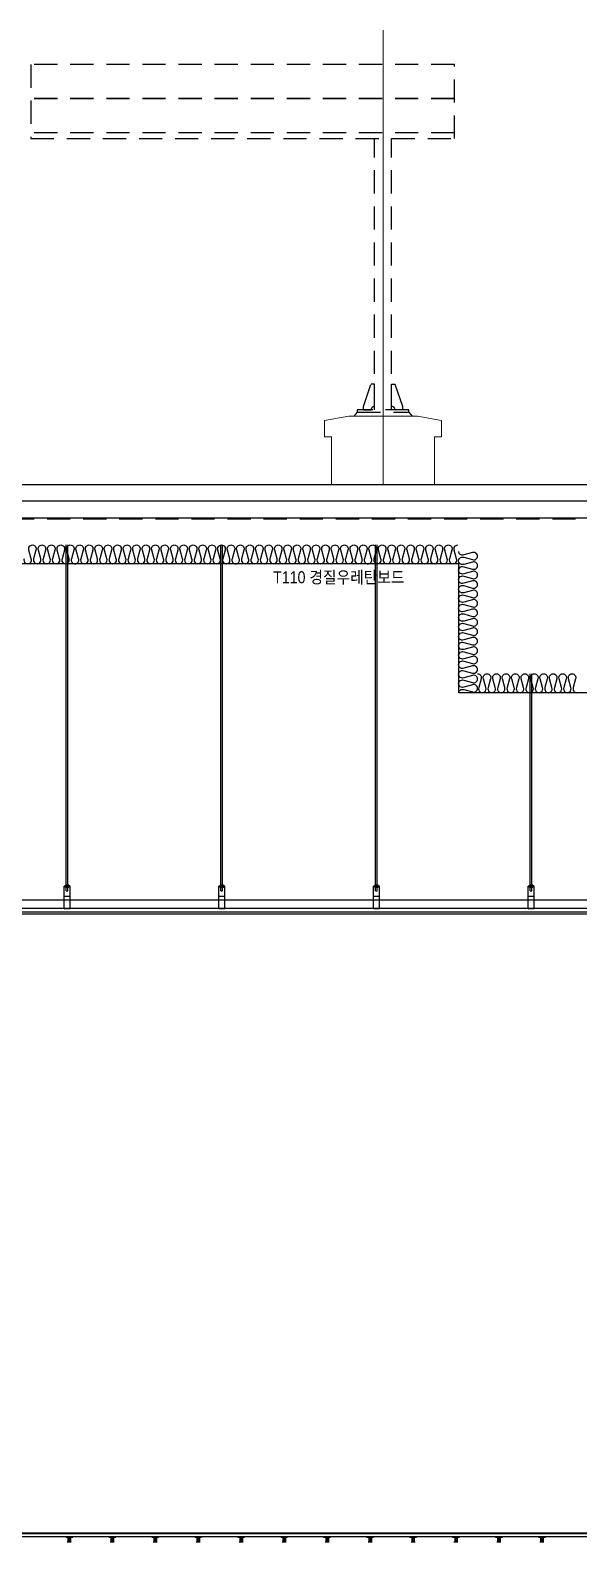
# Model space of a CAD drawing. Header units: millimetres. Extents: x 17311 to 801382, y -242618 to -104888.
# Drawn here: x 150092 to 153284, y -217761 to -208962 of the extents above; entities that cross this region are included whole.
import ezdxf
from ezdxf.enums import TextEntityAlignment as Align

# ---------------------------------------------------------------- set-up
doc = ezdxf.new("R2010")
doc.units = ezdxf.units.MM
doc.header["$LTSCALE"] = 250
doc.linetypes.add('HID', pattern=[2.8, 1.8, -1])
for name, color, linetype in [('A-CEIL', 8, 'Continuous'), ('A-CEIL_EL', 8, 'Continuous'), ('A-ELE-4', 4, 'Continuous'), ('A-ELE-8', 8, 'Continuous'), ('A-FIN', 6, 'Continuous'), ('A-FIN-8', 8, 'Continuous'), ('A-HAT-WIREMESH', 9, 'g_mesh'), ('A-WP', 1, 'HID'), ('GES', 7, 'Continuous'), ('ISL', 251, 'Continuous'), ('S-ELE-5', 8, 'Continuous'), ('태양광 모듈', 5, 'Continuous')]:
    doc.layers.add(name, color=color, linetype=linetype)
doc.layers.add('A-ELE-9', color=9, linetype='Continuous', lineweight=5)
doc.layers.add('CEN', color=1, linetype='Continuous', lineweight=9)
doc.layers.add('NOPLOT-단열', color=225, linetype='Continuous', plot=False)
doc.styles.add('Gdim', font='')
doc.styles.get('Gdim').set_extended_font_data('Dotum')
doc.linetypes.add('g_mesh', pattern='A,10,-0.8,["X",Gdim,S=0.6,R=0,X=-0.15,Y=-0.3],-0.8', length=11.6)

# ---------------------------------------------------------------- blocks, each defined once
blk = doc.blocks.new('*U106')
at = {"layer": 'A-ELE-4'}
blk.add_line((-11, 0), (10141.9, 0), dxfattribs=at)
at = {"layer": 'A-ELE-8'}
for p, q in [((-11, -5), (10141.9, -5)), ((-11, -23), (10141.9, -23))]:
    blk.add_line(p, q, dxfattribs=at)
blk = doc.blocks.new('*U107')
at = {"layer": 'GES', "color": 8}
for p, q in [((44845, 2017, 0), (44845, 2019.5, 0)), ((44845, 2019.5, 0), (44885, 2019.5, 0)), ((44845, 2017, 0), (44885, 2017, 0)), ((44853.4, 1989.7, 0), (44857.6, 1989.7, 0)), ((44857.4, 2017, 0), (44857.4, 2007.2, 0)), ((44857.4, 2013.6, 0), (44857.4, 1989.7, 0)), ((44857.4, 2011.6, 0), (44872.6, 2011.6, 0)), ((44857.4, 2011.6, 0), (44872.6, 2011.6, 0)), ((44857.4, 2006.6, 0), (44872.6, 2006.6, 0)), ((44857.4, 2006.6, 0), (44872.6, 2006.6, 0)), ((44857.4, 2001.6, 0), (44872.6, 2001.6, 0)), ((44857.4, 2001.6, 0), (44872.6, 2001.6, 0)), ((44857.4, 1996.6, 0), (44872.6, 1996.6, 0)), ((44857.4, 1996.6, 0), (44872.6, 1996.6, 0)), ((44857.4, 1991.6, 0), (44872.6, 1991.6, 0)), ((44857.4, 1991.6, 0), (44872.6, 1991.6, 0)), ((44857.6, 1989.7, 0), (44872.6, 1989.7, 0)), ((44859.2, 1989.7, 0), (44870.9, 1989.7, 0)), ((44872.6, 2017, 0), (44872.6, 2007.2, 0)), ((44872.6, 2013.6, 0), (44872.6, 1989.7, 0)), ((44872.6, 1989.7, 0), (44876.7, 1989.7, 0)), ((44885, 2017, 0), (44885, 2019.5, 0)), ((45095, 2017, 0), (45095, 2019.5, 0)), ((45095, 2019.5, 0), (45135, 2019.5, 0)), ((45095, 2017, 0), (45135, 2017, 0)), ((45103.4, 1989.7, 0), (45107.6, 1989.7, 0)), ((45107.4, 2017, 0), (45107.4, 2007.2, 0)), ((45107.4, 2013.6, 0), (45107.4, 1989.7, 0)), ((45107.4, 2011.6, 0), (45122.6, 2011.6, 0)), ((45107.4, 2011.6, 0), (45122.6, 2011.6, 0)), ((45107.4, 2006.6, 0), (45122.6, 2006.6, 0)), ((45107.4, 2006.6, 0), (45122.6, 2006.6, 0)), ((45107.4, 2001.6, 0), (45122.6, 2001.6, 0)), ((45107.4, 2001.6, 0), (45122.6, 2001.6, 0)), ((45107.4, 1996.6, 0), (45122.6, 1996.6, 0)), ((45107.4, 1996.6, 0), (45122.6, 1996.6, 0)), ((45107.4, 1991.6, 0), (45122.6, 1991.6, 0)), ((45107.4, 1991.6, 0), (45122.6, 1991.6, 0)), ((45107.6, 1989.7, 0), (45122.6, 1989.7, 0)), ((45109.2, 1989.7, 0), (45120.9, 1989.7, 0)), ((45122.6, 2017, 0), (45122.6, 2007.2, 0)), ((45122.6, 2013.6, 0), (45122.6, 1989.7, 0)), ((45122.6, 1989.7, 0), (45126.7, 1989.7, 0)), ((45135, 2017, 0), (45135, 2019.5, 0)), ((45345, 2017, 0), (45345, 2019.5, 0)), ((45345, 2019.5, 0), (45385, 2019.5, 0)), ((45345, 2017, 0), (45385, 2017, 0)), ((45353.4, 1989.7, 0), (45357.6, 1989.7, 0)), ((45357.4, 2017, 0), (45357.4, 2007.2, 0)), ((45357.4, 2013.6, 0), (45357.4, 1989.7, 0)), ((45357.4, 2011.6, 0), (45372.6, 2011.6, 0)), ((45357.4, 2011.6, 0), (45372.6, 2011.6, 0)), ((45357.4, 2006.6, 0), (45372.6, 2006.6, 0)), ((45357.4, 2006.6, 0), (45372.6, 2006.6, 0)), ((45357.4, 2001.6, 0), (45372.6, 2001.6, 0)), ((45357.4, 2001.6, 0), (45372.6, 2001.6, 0)), ((45357.4, 1996.6, 0), (45372.6, 1996.6, 0)), ((45357.4, 1996.6, 0), (45372.6, 1996.6, 0)), ((45357.4, 1991.6, 0), (45372.6, 1991.6, 0)), ((45357.4, 1991.6, 0), (45372.6, 1991.6, 0)), ((45357.6, 1989.7, 0), (45372.6, 1989.7, 0)), ((45359.2, 1989.7, 0), (45370.9, 1989.7, 0)), ((45372.6, 2017, 0), (45372.6, 2007.2, 0)), ((45372.6, 2013.6, 0), (45372.6, 1989.7, 0)), ((45372.6, 1989.7, 0), (45376.7, 1989.7, 0)), ((45385, 2017, 0), (45385, 2019.5, 0)), ((45595, 2017, 0), (45595, 2019.5, 0)), ((45595, 2019.5, 0), (45635, 2019.5, 0)), ((45595, 2017, 0), (45635, 2017, 0)), ((45603.4, 1989.7, 0), (45607.6, 1989.7, 0)), ((45607.4, 2017, 0), (45607.4, 2007.2, 0)), ((45607.4, 2013.6, 0), (45607.4, 1989.7, 0)), ((45607.4, 2011.6, 0), (45622.6, 2011.6, 0)), ((45607.4, 2011.6, 0), (45622.6, 2011.6, 0)), ((45607.4, 2006.6, 0), (45622.6, 2006.6, 0)), ((45607.4, 2006.6, 0), (45622.6, 2006.6, 0)), ((45607.4, 2001.6, 0), (45622.6, 2001.6, 0)), ((45607.4, 2001.6, 0), (45622.6, 2001.6, 0)), ((45607.4, 1996.6, 0), (45622.6, 1996.6, 0)), ((45607.4, 1996.6, 0), (45622.6, 1996.6, 0)), ((45607.4, 1991.6, 0), (45622.6, 1991.6, 0)), ((45607.4, 1991.6, 0), (45622.6, 1991.6, 0)), ((45607.6, 1989.7, 0), (45622.6, 1989.7, 0)), ((45609.2, 1989.7, 0), (45620.9, 1989.7, 0)), ((45622.6, 2017, 0), (45622.6, 2007.2, 0)), ((45622.6, 2013.6, 0), (45622.6, 1989.7, 0)), ((45622.6, 1989.7, 0), (45626.7, 1989.7, 0)), ((45635, 2017, 0), (45635, 2019.5, 0)), ((45845, 2017, 0), (45845, 2019.5, 0)), ((45845, 2019.5, 0), (45885, 2019.5, 0)), ((45845, 2017, 0), (45885, 2017, 0)), ((45853.4, 1989.7, 0), (45857.6, 1989.7, 0)), ((45857.4, 2017, 0), (45857.4, 2007.2, 0)), ((45857.4, 2013.6, 0), (45857.4, 1989.7, 0)), ((45857.4, 2011.6, 0), (45872.6, 2011.6, 0)), ((45857.4, 2011.6, 0), (45872.6, 2011.6, 0)), ((45857.4, 2006.6, 0), (45872.6, 2006.6, 0)), ((45857.4, 2006.6, 0), (45872.6, 2006.6, 0)), ((45857.4, 2001.6, 0), (45872.6, 2001.6, 0)), ((45857.4, 2001.6, 0), (45872.6, 2001.6, 0)), ((45857.4, 1996.6, 0), (45872.6, 1996.6, 0)), ((45857.4, 1996.6, 0), (45872.6, 1996.6, 0)), ((45857.4, 1991.6, 0), (45872.6, 1991.6, 0)), ((45857.4, 1991.6, 0), (45872.6, 1991.6, 0)), ((45857.6, 1989.7, 0), (45872.6, 1989.7, 0)), ((45859.2, 1989.7, 0), (45870.9, 1989.7, 0)), ((45872.6, 2017, 0), (45872.6, 2007.2, 0)), ((45872.6, 2013.6, 0), (45872.6, 1989.7, 0)), ((45872.6, 1989.7, 0), (45876.7, 1989.7, 0)), ((45885, 2017, 0), (45885, 2019.5, 0)), ((46095, 2017, 0), (46095, 2019.5, 0)), ((46095, 2019.5, 0), (46135, 2019.5, 0)), ((46095, 2017, 0), (46135, 2017, 0)), ((46103.4, 1989.7, 0), (46107.6, 1989.7, 0)), ((46107.4, 2017, 0), (46107.4, 2007.2, 0)), ((46107.4, 2013.6, 0), (46107.4, 1989.7, 0)), ((46107.4, 2011.6, 0), (46122.6, 2011.6, 0)), ((46107.4, 2011.6, 0), (46122.6, 2011.6, 0)), ((46107.4, 2006.6, 0), (46122.6, 2006.6, 0)), ((46107.4, 2006.6, 0), (46122.6, 2006.6, 0)), ((46107.4, 2001.6, 0), (46122.6, 2001.6, 0)), ((46107.4, 2001.6, 0), (46122.6, 2001.6, 0)), ((46107.4, 1996.6, 0), (46122.6, 1996.6, 0)), ((46107.4, 1996.6, 0), (46122.6, 1996.6, 0)), ((46107.4, 1991.6, 0), (46122.6, 1991.6, 0)), ((46107.4, 1991.6, 0), (46122.6, 1991.6, 0)), ((46107.6, 1989.7, 0), (46122.6, 1989.7, 0)), ((46109.2, 1989.7, 0), (46120.9, 1989.7, 0)), ((46122.6, 2017, 0), (46122.6, 2007.2, 0)), ((46122.6, 2013.6, 0), (46122.6, 1989.7, 0)), ((46122.6, 1989.7, 0), (46126.7, 1989.7, 0)), ((46135, 2017, 0), (46135, 2019.5, 0)), ((46345, 2017, 0), (46345, 2019.5, 0)), ((46345, 2019.5, 0), (46385, 2019.5, 0)), ((46345, 2017, 0), (46385, 2017, 0)), ((46353.4, 1989.7, 0), (46357.6, 1989.7, 0)), ((46357.4, 2017, 0), (46357.4, 2007.2, 0)), ((46357.4, 2013.6, 0), (46357.4, 1989.7, 0)), ((46357.4, 2011.6, 0), (46372.6, 2011.6, 0)), ((46357.4, 2011.6, 0), (46372.6, 2011.6, 0)), ((46357.4, 2006.6, 0), (46372.6, 2006.6, 0)), ((46357.4, 2006.6, 0), (46372.6, 2006.6, 0)), ((46357.4, 2001.6, 0), (46372.6, 2001.6, 0)), ((46357.4, 2001.6, 0), (46372.6, 2001.6, 0)), ((46357.4, 1996.6, 0), (46372.6, 1996.6, 0)), ((46357.4, 1996.6, 0), (46372.6, 1996.6, 0)), ((46357.4, 1991.6, 0), (46372.6, 1991.6, 0)), ((46357.4, 1991.6, 0), (46372.6, 1991.6, 0)), ((46357.6, 1989.7, 0), (46372.6, 1989.7, 0)), ((46359.2, 1989.7, 0), (46370.9, 1989.7, 0)), ((46372.6, 2017, 0), (46372.6, 2007.2, 0)), ((46372.6, 2013.6, 0), (46372.6, 1989.7, 0)), ((46372.6, 1989.7, 0), (46376.7, 1989.7, 0)), ((46385, 2017, 0), (46385, 2019.5, 0)), ((46595, 2017, 0), (46595, 2019.5, 0)), ((46595, 2019.5, 0), (46635, 2019.5, 0)), ((46595, 2017, 0), (46635, 2017, 0)), ((46603.4, 1989.7, 0), (46607.6, 1989.7, 0)), ((46607.4, 2017, 0), (46607.4, 2007.2, 0)), ((46607.4, 2013.6, 0), (46607.4, 1989.7, 0)), ((46607.4, 2011.6, 0), (46622.6, 2011.6, 0)), ((46607.4, 2011.6, 0), (46622.6, 2011.6, 0)), ((46607.4, 2006.6, 0), (46622.6, 2006.6, 0)), ((46607.4, 2006.6, 0), (46622.6, 2006.6, 0)), ((46607.4, 2001.6, 0), (46622.6, 2001.6, 0)), ((46607.4, 2001.6, 0), (46622.6, 2001.6, 0)), ((46607.4, 1996.6, 0), (46622.6, 1996.6, 0)), ((46607.4, 1996.6, 0), (46622.6, 1996.6, 0)), ((46607.4, 1991.6, 0), (46622.6, 1991.6, 0)), ((46607.4, 1991.6, 0), (46622.6, 1991.6, 0)), ((46607.6, 1989.7, 0), (46622.6, 1989.7, 0)), ((46609.2, 1989.7, 0), (46620.9, 1989.7, 0)), ((46622.6, 2017, 0), (46622.6, 2007.2, 0)), ((46622.6, 2013.6, 0), (46622.6, 1989.7, 0)), ((46622.6, 1989.7, 0), (46626.7, 1989.7, 0)), ((46635, 2017, 0), (46635, 2019.5, 0)), ((46845, 2017, 0), (46845, 2019.5, 0)), ((46845, 2019.5, 0), (46885, 2019.5, 0)), ((46845, 2017, 0), (46885, 2017, 0)), ((46853.4, 1989.7, 0), (46857.6, 1989.7, 0)), ((46857.4, 2017, 0), (46857.4, 2007.2, 0)), ((46857.4, 2013.6, 0), (46857.4, 1989.7, 0)), ((46857.4, 2011.6, 0), (46872.6, 2011.6, 0)), ((46857.4, 2011.6, 0), (46872.6, 2011.6, 0)), ((46857.4, 2006.6, 0), (46872.6, 2006.6, 0)), ((46857.4, 2006.6, 0), (46872.6, 2006.6, 0)), ((46857.4, 2001.6, 0), (46872.6, 2001.6, 0)), ((46857.4, 2001.6, 0), (46872.6, 2001.6, 0)), ((46857.4, 1996.6, 0), (46872.6, 1996.6, 0)), ((46857.4, 1996.6, 0), (46872.6, 1996.6, 0)), ((46857.4, 1991.6, 0), (46872.6, 1991.6, 0)), ((46857.4, 1991.6, 0), (46872.6, 1991.6, 0)), ((46857.6, 1989.7, 0), (46872.6, 1989.7, 0)), ((46859.2, 1989.7, 0), (46870.9, 1989.7, 0)), ((46872.6, 2017, 0), (46872.6, 2007.2, 0)), ((46872.6, 2013.6, 0), (46872.6, 1989.7, 0)), ((46872.6, 1989.7, 0), (46876.7, 1989.7, 0)), ((46885, 2017, 0), (46885, 2019.5, 0)), ((47095, 2017, 0), (47095, 2019.5, 0)), ((47095, 2019.5, 0), (47135, 2019.5, 0)), ((47095, 2017, 0), (47135, 2017, 0)), ((47103.4, 1989.7, 0), (47107.6, 1989.7, 0)), ((47107.4, 2017, 0), (47107.4, 2007.2, 0)), ((47107.4, 2013.6, 0), (47107.4, 1989.7, 0)), ((47107.4, 2011.6, 0), (47122.6, 2011.6, 0)), ((47107.4, 2011.6, 0), (47122.6, 2011.6, 0)), ((47107.4, 2006.6, 0), (47122.6, 2006.6, 0)), ((47107.4, 2006.6, 0), (47122.6, 2006.6, 0)), ((47107.4, 2001.6, 0), (47122.6, 2001.6, 0)), ((47107.4, 2001.6, 0), (47122.6, 2001.6, 0)), ((47107.4, 1996.6, 0), (47122.6, 1996.6, 0)), ((47107.4, 1996.6, 0), (47122.6, 1996.6, 0)), ((47107.4, 1991.6, 0), (47122.6, 1991.6, 0)), ((47107.4, 1991.6, 0), (47122.6, 1991.6, 0)), ((47107.6, 1989.7, 0), (47122.6, 1989.7, 0)), ((47109.2, 1989.7, 0), (47120.9, 1989.7, 0)), ((47122.6, 2017, 0), (47122.6, 2007.2, 0)), ((47122.6, 2013.6, 0), (47122.6, 1989.7, 0)), ((47122.6, 1989.7, 0), (47126.7, 1989.7, 0)), ((47135, 2017, 0), (47135, 2019.5, 0)), ((47345, 2017, 0), (47345, 2019.5, 0)), ((47345, 2019.5, 0), (47385, 2019.5, 0)), ((47345, 2017, 0), (47385, 2017, 0)), ((47353.4, 1989.7, 0), (47357.6, 1989.7, 0)), ((47357.4, 2017, 0), (47357.4, 2007.2, 0)), ((47357.4, 2013.6, 0), (47357.4, 1989.7, 0)), ((47357.4, 2011.6, 0), (47372.6, 2011.6, 0)), ((47357.4, 2011.6, 0), (47372.6, 2011.6, 0)), ((47357.4, 2006.6, 0), (47372.6, 2006.6, 0)), ((47357.4, 2006.6, 0), (47372.6, 2006.6, 0)), ((47357.4, 2001.6, 0), (47372.6, 2001.6, 0)), ((47357.4, 2001.6, 0), (47372.6, 2001.6, 0)), ((47357.4, 1996.6, 0), (47372.6, 1996.6, 0)), ((47357.4, 1996.6, 0), (47372.6, 1996.6, 0)), ((47357.4, 1991.6, 0), (47372.6, 1991.6, 0)), ((47357.4, 1991.6, 0), (47372.6, 1991.6, 0)), ((47357.6, 1989.7, 0), (47372.6, 1989.7, 0)), ((47359.2, 1989.7, 0), (47370.9, 1989.7, 0)), ((47372.6, 2017, 0), (47372.6, 2007.2, 0)), ((47372.6, 2013.6, 0), (47372.6, 1989.7, 0)), ((47372.6, 1989.7, 0), (47376.7, 1989.7, 0)), ((47385, 2017, 0), (47385, 2019.5, 0)), ((47595, 2017, 0), (47595, 2019.5, 0)), ((47595, 2019.5, 0), (47635, 2019.5, 0)), ((47595, 2017, 0), (47635, 2017, 0)), ((47603.4, 1989.7, 0), (47607.6, 1989.7, 0)), ((47607.4, 2017, 0), (47607.4, 2007.2, 0)), ((47607.4, 2013.6, 0), (47607.4, 1989.7, 0)), ((47607.4, 2011.6, 0), (47622.6, 2011.6, 0)), ((47607.4, 2011.6, 0), (47622.6, 2011.6, 0)), ((47607.4, 2006.6, 0), (47622.6, 2006.6, 0)), ((47607.4, 2006.6, 0), (47622.6, 2006.6, 0)), ((47607.4, 2001.6, 0), (47622.6, 2001.6, 0)), ((47607.4, 2001.6, 0), (47622.6, 2001.6, 0)), ((47607.4, 1996.6, 0), (47622.6, 1996.6, 0)), ((47607.4, 1996.6, 0), (47622.6, 1996.6, 0)), ((47607.4, 1991.6, 0), (47622.6, 1991.6, 0)), ((47607.4, 1991.6, 0), (47622.6, 1991.6, 0)), ((47607.6, 1989.7, 0), (47622.6, 1989.7, 0)), ((47609.2, 1989.7, 0), (47620.9, 1989.7, 0)), ((47622.6, 2017, 0), (47622.6, 2007.2, 0)), ((47622.6, 2013.6, 0), (47622.6, 1989.7, 0)), ((47622.6, 1989.7, 0), (47626.7, 1989.7, 0)), ((47635, 2017, 0), (47635, 2019.5, 0))]:
    blk.add_line(p, q, dxfattribs=at)
blk = doc.blocks.new('A$C4d6b0558')
at = {"layer": 'A-ELE-9', "linetype": 'Continuous', "ltscale": 0.3, "elevation": 0}
blk.add_lwpolyline([(25400, -750), (25400, -470), (25360, -470), (25360, -375.7), (25500, -350), (25900, -350), (26040, -375.7), (26040, -470), (26000, -470), (26000, -750)], dxfattribs=at)
at = {"layer": 'CEN'}
blk.add_line((25700, 1896.4), (25700, -750), dxfattribs=at)
at = {"layer": 'S-ELE-5', "linetype": 'HID', "ltscale": 0.3}
for p, q in [((25650, -314), (25650, 1265.5)), ((25750, -314), (25750, 1265.5)), ((25585.5, -294), (25630, -164)), ((25650, -164), (25630, -164)), ((25650, -294), (25650, -164)), ((25750, -294), (25750, -164)), ((25750, -164), (25770, -164)), ((25814.5, -294), (25770, -164)), ((25550, -326), (25530, -350)), ((25585.5, -314), (25585.5, -294)), ((25585.5, -314), (25630, -314)), ((25814.5, -314), (25770, -314)), ((25814.5, -314), (25814.5, -294)), ((25850, -326), (25870, -350))]:
    blk.add_line(p, q, dxfattribs=at)
at = {"layer": 'S-ELE-5', "linetype": 'HID', "ltscale": 0.3, "elevation": 0}
blk.add_lwpolyline([(25550, -314), (25550, -326), (25850, -326), (25850, -314)], close=True, dxfattribs=at)
at = {"layer": 'S-ELE-5', "linetype": 'HID', "ltscale": 0.3}
for centre, start, end in [((25650, -314), 90, 180), ((25750, -314), 0, 90)]:
    blk.add_arc(centre, 20, start, end, dxfattribs=at)
at = {"layer": '태양광 모듈', "linetype": 'HID', "ltscale": 0.3}
for p, q in [((26115, 1499.5), (23650, 1499.5)), ((26115, 1496.9), (23650, 1496.9)), ((26115, 1300), (23650, 1300))]:
    blk.add_line(p, q, dxfattribs=at)
at = {"layer": '태양광 모듈', "linetype": 'HID', "ltscale": 0.3, "elevation": 0}
blk.add_lwpolyline([(23650, 1696.4), (23650, 1265.5), (26115, 1265.5), (26115, 1696.4)], close=True, dxfattribs=at)

msp = doc.modelspace()

# ---------------------------------------------------------------- linework, layer by layer
at = {"layer": 'A-CEIL'}
for p, q in [((154212.7, -214096.4, 0), (144515.9, -214096.4, 0)), ((154212.7, -214108.4, 0), (144515.9, -214108.4, 0))]:
    msp.add_line(p, q, dxfattribs=at)
at = {"layer": 'A-CEIL_EL'}
for p, q in [((150302.2, -213972.6), (150302.2, -211958.4, 0)), ((150311.2, -213972.6), (150311.2, -211958.4, 0)), ((151202.2, -213972.6), (151202.2, -211958.4, 0)), ((151211.2, -213972.6), (151211.2, -211958.4, 0)), ((152102.2, -213972.6), (152102.2, -211958.4, 0)), ((152111.2, -213972.6), (152111.2, -211958.4, 0)), ((153002.2, -213972.6), (153002.2, -212708.4, 0)), ((153011.2, -213972.6), (153011.2, -212708.4, 0)), ((150289.2, -214076.6), (150289.2, -213945.4)), ((150324.2, -213945.4), (150289.2, -213945.4)), ((150324.2, -213946.6), (150289.2, -213946.6)), ((150320.2, -213943.9), (150293.3, -213943.9)), ((150293.3, -213943.9), (150293.3, -213945.4)), ((150293.3, -213946.6), (150293.3, -213948.1)), ((150320.2, -213948.1), (150293.3, -213948.1)), ((150316.3, -213938.9), (150297.2, -213938.9)), ((150297.2, -213938.9), (150297.2, -213943.9)), ((150297.2, -213948.1), (150297.2, -213953.1)), ((150316.3, -213953.1), (150297.2, -213953.1)), ((150302.2, -213972.6), (150302.2, -213953.1)), ((150311.2, -213972.6), (150311.2, -213953.1)), ((150316.3, -213938.9), (150316.3, -213943.9)), ((150316.3, -213948.1), (150316.3, -213953.1)), ((150320.2, -213943.9), (150320.2, -213945.4)), ((150320.2, -213946.6), (150320.2, -213948.1)), ((150324.2, -214076.6), (150324.2, -213945.4)), ((151189.2, -214076.6), (151189.2, -213945.4)), ((151224.2, -213945.4), (151189.2, -213945.4)), ((151224.2, -213946.6), (151189.2, -213946.6)), ((151220.2, -213943.9), (151193.3, -213943.9)), ((151193.3, -213943.9), (151193.3, -213945.4)), ((151193.3, -213946.6), (151193.3, -213948.1)), ((151220.2, -213948.1), (151193.3, -213948.1)), ((151216.3, -213938.9), (151197.2, -213938.9)), ((151197.2, -213938.9), (151197.2, -213943.9)), ((151197.2, -213948.1), (151197.2, -213953.1)), ((151216.3, -213953.1), (151197.2, -213953.1)), ((151202.2, -213972.6), (151202.2, -213953.1)), ((151211.2, -213972.6), (151211.2, -213953.1)), ((151216.3, -213938.9), (151216.3, -213943.9)), ((151216.3, -213948.1), (151216.3, -213953.1)), ((151220.2, -213943.9), (151220.2, -213945.4)), ((151220.2, -213946.6), (151220.2, -213948.1)), ((151224.2, -214076.6), (151224.2, -213945.4)), ((152089.2, -214076.6), (152089.2, -213945.4)), ((152124.2, -213945.4), (152089.2, -213945.4)), ((152124.2, -213946.6), (152089.2, -213946.6)), ((152120.2, -213943.9), (152093.3, -213943.9)), ((152093.3, -213943.9), (152093.3, -213945.4)), ((152093.3, -213946.6), (152093.3, -213948.1)), ((152120.2, -213948.1), (152093.3, -213948.1)), ((152116.3, -213938.9), (152097.2, -213938.9)), ((152097.2, -213938.9), (152097.2, -213943.9)), ((152097.2, -213948.1), (152097.2, -213953.1)), ((152116.3, -213953.1), (152097.2, -213953.1)), ((152102.2, -213972.6), (152102.2, -213953.1)), ((152111.2, -213972.6), (152111.2, -213953.1)), ((152116.3, -213938.9), (152116.3, -213943.9)), ((152116.3, -213948.1), (152116.3, -213953.1)), ((152120.2, -213943.9), (152120.2, -213945.4)), ((152120.2, -213946.6), (152120.2, -213948.1)), ((152124.2, -214076.6), (152124.2, -213945.4)), ((152989.2, -214076.6), (152989.2, -213945.4)), ((153024.2, -213945.4), (152989.2, -213945.4)), ((153024.2, -213946.6), (152989.2, -213946.6)), ((153020.2, -213943.9), (152993.3, -213943.9)), ((152993.3, -213943.9), (152993.3, -213945.4)), ((152993.3, -213946.6), (152993.3, -213948.1)), ((153020.2, -213948.1), (152993.3, -213948.1)), ((153016.3, -213938.9), (152997.2, -213938.9)), ((152997.2, -213938.9), (152997.2, -213943.9)), ((152997.2, -213948.1), (152997.2, -213953.1)), ((153016.3, -213953.1), (152997.2, -213953.1)), ((153002.2, -213972.6), (153002.2, -213953.1)), ((153011.2, -213972.6), (153011.2, -213953.1)), ((153016.3, -213938.9), (153016.3, -213943.9)), ((153016.3, -213948.1), (153016.3, -213953.1)), ((153020.2, -213943.9), (153020.2, -213945.4)), ((153020.2, -213946.6), (153020.2, -213948.1)), ((153024.2, -214076.6), (153024.2, -213945.4)), ((154192.8, -214025.4), (144535.8, -214025.4)), ((154192.8, -214075.4), (144535.8, -214075.4)), ((150324.2, -214004.9), (150289.2, -214004.9)), ((150324.2, -214025.4), (150289.2, -214025.4)), ((150324.2, -214075.4), (150289.2, -214075.4)), ((150324.2, -214076.6), (150289.2, -214076.6)), ((151224.2, -214004.9), (151189.2, -214004.9)), ((151224.2, -214025.4), (151189.2, -214025.4)), ((151224.2, -214075.4), (151189.2, -214075.4)), ((151224.2, -214076.6), (151189.2, -214076.6)), ((152124.2, -214004.9), (152089.2, -214004.9)), ((152124.2, -214025.4), (152089.2, -214025.4)), ((152124.2, -214075.4), (152089.2, -214075.4)), ((152124.2, -214076.6), (152089.2, -214076.6)), ((153024.2, -214004.9), (152989.2, -214004.9)), ((153024.2, -214025.4), (152989.2, -214025.4)), ((153024.2, -214075.4), (152989.2, -214075.4)), ((153024.2, -214076.6), (152989.2, -214076.6))]:
    msp.add_line(p, q, dxfattribs=at)
for centre in [(150306.7, -213961.1), (151206.7, -213961.1), (152106.7, -213961.1), (153006.7, -213961.1)]:
    msp.add_arc(centre, 12.4, 248.71498, 291.28502, dxfattribs=at)
at = {"layer": 'A-FIN'}
msp.add_line((153827.3, -211608.4), (126963.3, -211608.4), dxfattribs=at)
at = {"layer": 'A-FIN-8'}
msp.add_line((126463.5, -211800.4), (154327, -211800.4), dxfattribs=at)
at = {"layer": 'A-HAT-WIREMESH', "ltscale": 0.6}
msp.add_line((154337.3, -211704.4), (126453.3, -211704.4), dxfattribs=at)
at = {"layer": 'A-WP', "ltscale": 0.3}
msp.add_line((126460.4, -211805.4), (154330.1, -211805.4), dxfattribs=at)
at = {"layer": 'ISL', "elevation": 0}
for points in [[(150057.2, -212038.6, 1.449198), (150098.3, -212038.6), (150084.7, -211988.2, -0.524856), (150105.3, -211958.4, -0.524856), (150125.8, -211988.2), (150112.2, -212038.6, 1.449198), (150153.3, -212038.6), (150139.7, -211988.2, -0.524856), (150160.3, -211958.4, -0.524856), (150180.8, -211988.2), (150167.2, -212038.6, 1.449198), (150208.3, -212038.6), (150194.7, -211988.2, -0.524856), (150215.3, -211958.4, -0.524856), (150235.8, -211988.2), (150222.2, -212038.6, 1.449198), (150263.3, -212038.6), (150249.7, -211988.2, -0.524856), (150270.3, -211958.4, -0.524856), (150290.8, -211988.2), (150277.2, -212038.6, 1.449198), (150318.3, -212038.6), (150304.7, -211988.2, -0.524856), (150325.3, -211958.4, -0.524856), (150345.8, -211988.2), (150332.2, -212038.6, 0.524933), (150352.8, -212068.4, 0.524933), (150373.3, -212038.6), (150359.7, -211988.2, -0.524856), (150380.3, -211958.4, -0.524856), (150400.8, -211988.2), (150387.2, -212038.6, 1.449198), (150428.3, -212038.6), (150414.7, -211988.2, -0.524856), (150435.3, -211958.4, -0.524856), (150455.8, -211988.2), (150442.2, -212038.6, 1.449198), (150483.3, -212038.6), (150469.7, -211988.2, -0.524856), (150490.3, -211958.4, -0.524856), (150510.8, -211988.2), (150497.2, -212038.6, 1.449198), (150538.3, -212038.6), (150524.7, -211988.2, -0.524856), (150545.3, -211958.4, -0.524856), (150565.8, -211988.2), (150552.2, -212038.6, 1.449198), (150593.3, -212038.6), (150579.7, -211988.2, -0.524856), (150600.3, -211958.4, -0.524856), (150620.8, -211988.2), (150607.2, -212038.6, 1.449198), (150648.3, -212038.6), (150634.7, -211988.2, -0.524856), (150655.3, -211958.4, -0.524856), (150675.8, -211988.2), (150662.2, -212038.6, 1.449198), (150703.3, -212038.6), (150689.7, -211988.2, -0.524856), (150710.3, -211958.4, -0.524856), (150730.8, -211988.2), (150717.2, -212038.6, 1.449198), (150758.3, -212038.6), (150744.7, -211988.2, -0.524856), (150765.3, -211958.4, -0.524856), (150785.8, -211988.2), (150772.2, -212038.6, 1.449198), (150813.3, -212038.6), (150799.7, -211988.2, -0.524855), (150820.3, -211958.4, -0.524855), (150840.8, -211988.2), (150827.2, -212038.6, 1.449198), (150868.3, -212038.6), (150854.7, -211988.2, -0.524856), (150875.3, -211958.4, -0.524856), (150895.8, -211988.2), (150882.2, -212038.6, 1.449198), (150923.3, -212038.6), (150909.7, -211988.2, -0.524856), (150930.3, -211958.4, -0.524856), (150950.8, -211988.2), (150937.2, -212038.6, 1.449198), (150978.3, -212038.6), (150964.7, -211988.2, -0.524856), (150985.3, -211958.4, -0.524856), (151005.8, -211988.2), (150992.2, -212038.6, 1.449198), (151033.3, -212038.6), (151019.7, -211988.2, -0.524856), (151040.3, -211958.4, -0.524856), (151060.8, -211988.2), (151047.2, -212038.6, 1.449198), (151088.3, -212038.6), (151074.7, -211988.2, -0.524856), (151095.3, -211958.4, -0.524856), (151115.8, -211988.2), (151102.2, -212038.6, 1.449198), (151143.3, -212038.6), (151129.7, -211988.2, -0.524856), (151150.3, -211958.4, -0.524856), (151170.8, -211988.2), (151157.2, -212038.6, 1.449198), (151198.3, -212038.6), (151184.7, -211988.2, -0.524856), (151205.3, -211958.4, -0.524856), (151225.8, -211988.2), (151212.2, -212038.6, 1.449198), (151253.3, -212038.6), (151239.7, -211988.2, -0.524856), (151260.3, -211958.4, -0.524856), (151280.8, -211988.2), (151267.2, -212038.6, 0.524933), (151287.8, -212068.4, 0.524933), (151308.3, -212038.6), (151294.7, -211988.2, -0.524856), (151315.3, -211958.4, -0.524856), (151335.8, -211988.2), (151322.2, -212038.6, 1.449198), (151363.3, -212038.6), (151349.7, -211988.2, -0.524856), (151370.3, -211958.4, -0.524856), (151390.8, -211988.2), (151377.2, -212038.6, 1.449198), (151418.3, -212038.6), (151404.7, -211988.2, -0.524856), (151425.3, -211958.4, -0.524856), (151445.8, -211988.2), (151432.2, -212038.6, 1.449198), (151473.3, -212038.6), (151459.7, -211988.2, -0.524856), (151480.3, -211958.4, -0.524856), (151500.8, -211988.2), (151487.2, -212038.6, 1.449198), (151528.3, -212038.6), (151514.7, -211988.2, -0.524856), (151535.3, -211958.4, -0.524856), (151555.8, -211988.2), (151542.2, -212038.6, 1.449198), (151583.3, -212038.6), (151569.7, -211988.2, -0.524856), (151590.3, -211958.4, -0.524856), (151610.8, -211988.2), (151597.2, -212038.6, 1.449198), (151638.3, -212038.6), (151624.7, -211988.2, -0.524856), (151645.3, -211958.4, -0.524856), (151665.8, -211988.2), (151652.2, -212038.6, 1.449198), (151693.3, -212038.6), (151679.7, -211988.2, -0.524856), (151700.3, -211958.4, -0.524856), (151720.8, -211988.2), (151707.2, -212038.6, 1.449198), (151748.3, -212038.6), (151734.7, -211988.2, -0.524856), (151755.3, -211958.4, -0.524856), (151775.8, -211988.2), (151762.2, -212038.6, 1.449198), (151803.3, -212038.6), (151789.7, -211988.2, -0.524856), (151810.3, -211958.4, -0.524856), (151830.8, -211988.2), (151817.2, -212038.6, 1.449198), (151858.3, -212038.6), (151844.7, -211988.2, -0.524856), (151865.3, -211958.4, -0.524856), (151885.8, -211988.2), (151872.2, -212038.6, 1.449198), (151913.3, -212038.6), (151899.7, -211988.2, -0.524856), (151920.3, -211958.4, -0.524856), (151940.8, -211988.2), (151927.2, -212038.6, 1.449198), (151968.3, -212038.6), (151954.7, -211988.2, -0.524856), (151975.3, -211958.4, -0.524856), (151995.8, -211988.2), (151982.2, -212038.6, 1.449198), (152023.3, -212038.6), (152009.7, -211988.2, -0.524856), (152030.3, -211958.4, -0.524856), (152050.8, -211988.2), (152037.2, -212038.6, 0.524933), (152057.8, -212068.4, 0.524933), (152078.3, -212038.6), (152064.7, -211988.2, -0.524856), (152085.3, -211958.4, -0.524856), (152105.8, -211988.2), (152092.2, -212038.6, 1.449198), (152133.3, -212038.6), (152119.7, -211988.2, -0.524856), (152140.3, -211958.4, -0.524856), (152160.8, -211988.2), (152147.2, -212038.6, 1.449198), (152188.3, -212038.6), (152174.7, -211988.2, -0.524856), (152195.3, -211958.4, -0.524856), (152215.8, -211988.2), (152202.2, -212038.6, 1.449198), (152243.3, -212038.6), (152229.7, -211988.2, -0.524856), (152250.3, -211958.4, -0.524856), (152270.8, -211988.2), (152257.2, -212038.6, 1.449198), (152298.3, -212038.6), (152284.7, -211988.2, -0.524856), (152305.3, -211958.4, -0.524856), (152325.8, -211988.2), (152312.2, -212038.6, 1.449198), (152353.3, -212038.6), (152339.7, -211988.2, -0.524856), (152360.3, -211958.4, -0.524856), (152380.8, -211988.2), (152367.2, -212038.6, 1.449198), (152408.3, -212038.6), (152394.7, -211988.2, -0.524856), (152415.3, -211958.4, -0.524856), (152435.8, -211988.2), (152422.2, -212038.6, 1.449198), (152463.3, -212038.6), (152449.7, -211988.2, -0.524856), (152470.3, -211958.4, -0.524856), (152490.8, -211988.2), (152477.2, -212038.6, 1.449198), (152518.3, -212038.6), (152504.7, -211988.2, -0.524856), (152525.3, -211958.4, -0.524856), (152545.8, -211988.2), (152532.2, -212038.6, 1.449198), (152573.3, -212038.6), (152559.7, -211988.2, -0.524856), (152580.3, -211958.4)], [(152585.4, -212818.4, -0.489145), (152615.1, -212800.3), (152665.4, -212814, 0.524856), (152695.3, -212793.4, 0.524856), (152665.4, -212772.8), (152615.1, -212786.5, -1.449198), (152615.1, -212745.3), (152665.4, -212759, 0.524856), (152695.3, -212738.4, 0.524856), (152665.4, -212717.8), (152615.1, -212731.5, -1.449198), (152615.1, -212690.3), (152665.4, -212704, 0.524856), (152695.3, -212683.4, 0.524856), (152665.4, -212662.8), (152615.1, -212676.5, -1.449198), (152615.1, -212635.3), (152665.4, -212649, 0.524856), (152695.3, -212628.4, 0.524856), (152665.4, -212607.8), (152615.1, -212621.5, -1.449198), (152615.1, -212580.3), (152665.4, -212594, 0.524856), (152695.3, -212573.4, 0.524856), (152665.4, -212552.8), (152615.1, -212566.5, -1.449198), (152615.1, -212525.3), (152665.4, -212539, 0.524856), (152695.3, -212518.4, 0.524856), (152665.4, -212497.8), (152615.1, -212511.5, -1.449198), (152615.1, -212470.3), (152665.4, -212484, 0.524856), (152695.3, -212463.4, 0.524856), (152665.4, -212442.8), (152615.1, -212456.5, -1.449198), (152615.1, -212415.3), (152665.4, -212429, 0.524856), (152695.3, -212408.4, 0.524856), (152665.4, -212387.8), (152615.1, -212401.5, -1.449198), (152615.1, -212360.3), (152665.4, -212374, 0.524856), (152695.3, -212353.4, 0.524856), (152665.4, -212332.8), (152615.1, -212346.5, -1.449198), (152615.1, -212305.3), (152665.4, -212319, 0.524856), (152695.3, -212298.4, 0.524856), (152665.4, -212277.8), (152615.1, -212291.5, -1.449198), (152615.1, -212250.3), (152665.4, -212264, 0.524856), (152695.3, -212243.4, 0.524856), (152665.4, -212222.8), (152615.1, -212236.5, -1.449198), (152615.1, -212195.3), (152665.4, -212209, 0.524856), (152695.3, -212188.4, 0.524856), (152665.4, -212167.8), (152615.1, -212181.5, -1.449198), (152615.1, -212140.3), (152665.4, -212154, 0.524856), (152695.3, -212133.4, 0.524856), (152665.4, -212112.8), (152615.1, -212126.5, -1.449198), (152615.1, -212085.3), (152665.4, -212099, 0.524856), (152695.3, -212078.4, 0.524856), (152665.4, -212057.8), (152615.1, -212071.5, -1.449198), (152615.1, -212030.3), (152665.4, -212044, 0.524856), (152695.3, -212023.4, 0.524856), (152665.4, -212002.8), (152615.1, -212016.5, -0.524933), (152585.3, -211995.9)], [(152695.3, -212708.4, -0.524856), (152715.8, -212738.2), (152702.2, -212788.6, 1.449198), (152743.3, -212788.6), (152729.7, -212738.2, -0.524856), (152750.3, -212708.4, -0.524856), (152770.8, -212738.2), (152757.2, -212788.6, 1.449198), (152798.3, -212788.6), (152784.7, -212738.2, -0.524856), (152805.3, -212708.4, -0.524856), (152825.8, -212738.2), (152812.2, -212788.6, 1.449198), (152853.3, -212788.6), (152839.7, -212738.2, -0.524856), (152860.3, -212708.4, -0.524856), (152880.8, -212738.2), (152867.2, -212788.6, 1.449198), (152908.3, -212788.6), (152894.7, -212738.2, -0.524856), (152915.3, -212708.4, -0.524856), (152935.8, -212738.2), (152922.2, -212788.6, 1.449198), (152963.3, -212788.6), (152949.7, -212738.2, -0.524856), (152970.3, -212708.4, -0.524856), (152990.8, -212738.2), (152977.2, -212788.6, 1.449198), (153018.3, -212788.6), (153004.7, -212738.2, -0.524856), (153025.3, -212708.4, -0.524856), (153045.8, -212738.2), (153032.2, -212788.6, 1.449198), (153073.3, -212788.6), (153059.7, -212738.2, -0.524856), (153080.3, -212708.4, -0.524856), (153100.8, -212738.2), (153087.2, -212788.6, 1.449198), (153128.3, -212788.6), (153114.7, -212738.2, -0.524856), (153135.3, -212708.4, -0.524856), (153155.8, -212738.2), (153142.2, -212788.6, 1.449198), (153183.3, -212788.6), (153169.7, -212738.2, -0.524856), (153190.3, -212708.4, -0.524856), (153210.8, -212738.2), (153197.2, -212788.6, 1.449198), (153238.3, -212788.6), (153224.7, -212738.2, -0.524856), (153245.3, -212708.4, -0.524856), (153265.8, -212738.2), (153252.2, -212788.6, 0.524951), (153272.8, -212818.4, 0.524951)]]:
    msp.add_lwpolyline(points, format="xyb", dxfattribs=at)
msp.add_lwpolyline([(154245.3, -212118.4), (153405.3, -212118.4), (153405.3, -212818.4), (152585.3, -212818.4), (152585.3, -212068.4), (149505.3, -212068.4)], dxfattribs=at)

# ---------------------------------------------------------------- block references
at = {"layer": 'GES'}
msp.add_blockref('*U106', (144503.3, -217708.4), dxfattribs=at)
at = {"layer": 'GES', "color": 2, "linetype": 'Continuous'}
msp.add_blockref('*U107', (105454.6, -219750.9), dxfattribs=at)
at = {"layer": '태양광 모듈'}
msp.add_blockref('A$C4d6b0558', (126445.3, -210858.4), dxfattribs=at)

# ---------------------------------------------------------------- texts
at = {"layer": 'NOPLOT-단열', "style": 'Gdim', "width": 0.9}
msp.add_text('T110 경질우레탄보드', height=70, dxfattribs=at).set_placement((151888, -212146.5), align=Align.MIDDLE_CENTER)

doc.saveas('drawing.dxf')
